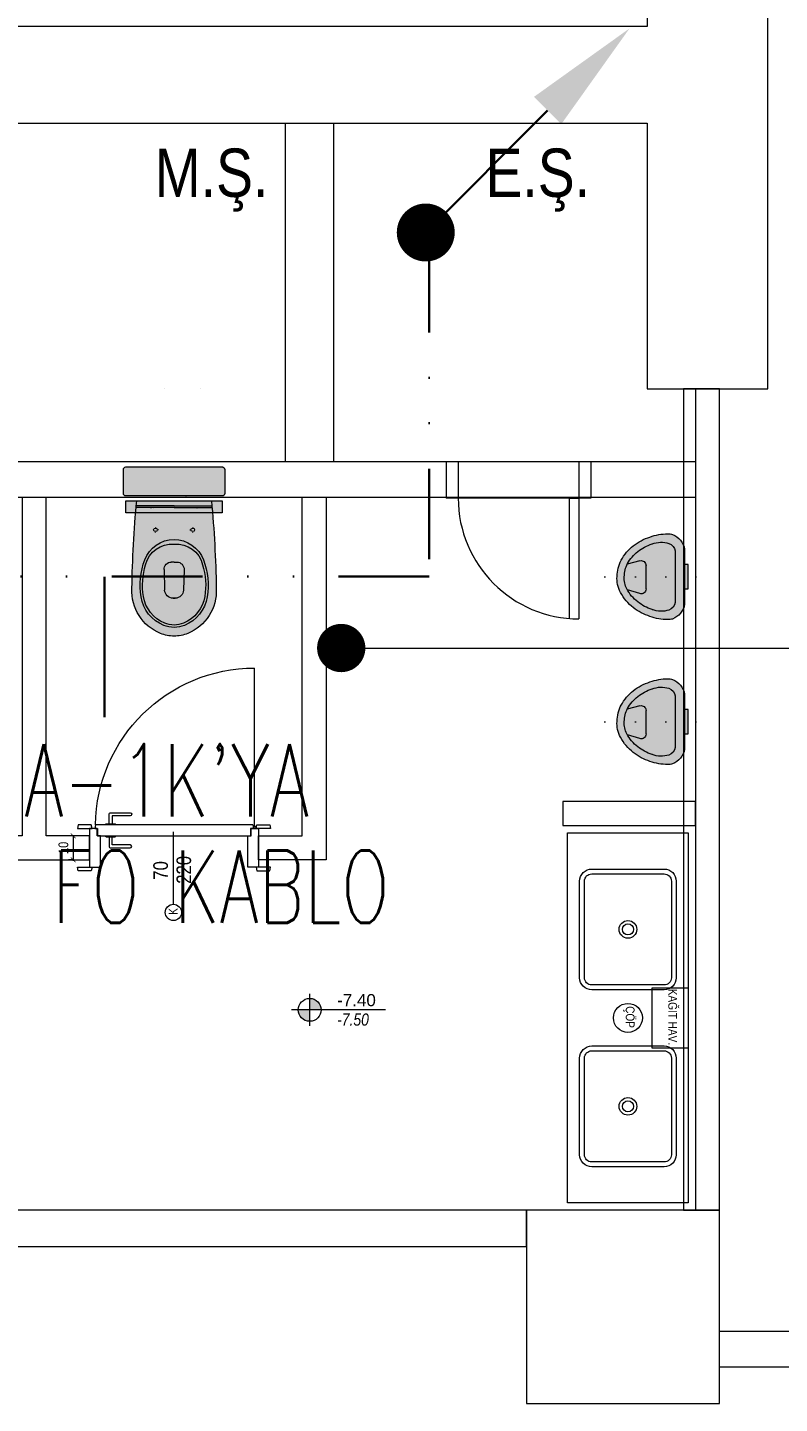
# Model space of a CAD drawing. Header units: metres. Extents: x -13621 to 152406, y -16073 to 22221.
# Drawn here: x 67733 to 68045, y 1600 to 2170 of the extents above; entities that cross this region are included whole.
import ezdxf
from ezdxf.enums import TextEntityAlignment as Align

# ---------------------------------------------------------------- set-up
doc = ezdxf.new("R2010")
doc.units = ezdxf.units.M
doc.header["$LTSCALE"] = 100
doc.header["$MEASUREMENT"] = 0
doc.linetypes.add('DIVIDE2', pattern=[0.625, 0.25, -0.125, 0, -0.125, 0, -0.125])
doc.linetypes.add('DOT2', pattern=[0.125, 0, -0.125])
doc.layers.get('0').update_dxf_attribs({"color": 9, "lineweight": 9})
for name, color, linetype, lineweight in [('00', 9, 'Continuous', 9), ('01', 9, 'Continuous', 9), ('05', 9, 'Continuous', 9), ('05S', 9, 'Continuous', 9), ('05V', 9, 'Continuous', 9), ('06D', 9, 'Continuous', 9), ('21', 9, 'Continuous', 9), ('21_mahal200', 9, 'Continuous', 9), ('E-KABLO', 7, 'Continuous', 30), ('E-OK', 3, 'Continuous', 30), ('E-YAZI', 7, 'Continuous', 30), ('Kapı', 9, 'Continuous', 9), ('KARA SIVA', 9, 'Continuous', 9), ('TEFRİŞ', 9, 'Continuous', 9), ('YAZI', 7, 'Continuous', 9)]:
    doc.layers.add(name, color=color, linetype=linetype, lineweight=lineweight)
doc.styles.add('Arial', font='arial.ttf', dxfattribs={"height": 2.5})
doc.styles.add('E-YAZI', font='txttw.shx')
doc.styles.add('MuuM_TEXT-ITALIC', font='ARIALNI.TTF')
doc.styles.add('MuuM_TEXT-STANDART', font='ARIALN.TTF')
doc.dimstyles.new('MuuM_DIM20', dxfattribs={"dimscale": 2, "dimtxt": 2, "dimasz": 1, "dimexe": 1, "dimexo": 1, "dimgap": 1, "dimtad": 1, "dimdec": 1, "dimrnd": 0.5, "dimdsep": 46, "dimtxsty": 'MuuM_TEXT-STANDART', "dimblk": 'ARCHTICK', "dimcen": 0, "dimdle": 0.15, "dimclrd": 256, "dimclre": 256, "dimclrt": 256, "dimadec": 0, "dimazin": 0, "dimtfac": 5, "dimtdec": 1, "dimtix": 1, "dimtmove": 2, "dimatfit": 3, "dimldrblk": 'DOT', "dimfxl": 3, "dimfxlon": 1, "dimtolj": 1, "dimlwd": -1, "dimlwe": -1, "dimarcsym": 0})
doc.dimstyles.new('MuuM_DIM200', dxfattribs={"dimscale": 20, "dimtxt": 2, "dimasz": 1, "dimexe": 1, "dimexo": 1, "dimgap": 1, "dimtad": 1, "dimdec": 1, "dimrnd": 0.5, "dimdsep": 46, "dimtxsty": 'MuuM_TEXT-STANDART', "dimblk": 'ARCHTICK', "dimcen": 0, "dimdle": 0.15, "dimclrd": 256, "dimclre": 256, "dimclrt": 256, "dimadec": 0, "dimazin": 0, "dimtfac": 5, "dimtdec": 1, "dimtix": 1, "dimtmove": 2, "dimatfit": 3, "dimldrblk": 'DOT', "dimfxl": 3, "dimfxlon": 1, "dimtolj": 1, "dimlwd": -1, "dimlwe": -1, "dimarcsym": 0})

# ---------------------------------------------------------------- blocks, each defined once
blk = doc.blocks.new('*U201')
at = {"layer": 'E-OK', "color": 3, "linetype": 'Continuous'}
blk.add_line((-126.3, -126.2), (0, 0), dxfattribs=at)
at = {"layer": 'E-OK', "color": 4, "linetype": 'Continuous', "const_width": 30}
blk.add_lwpolyline([(-15, 0, 1), (15, 0, 1)], format="xyb", close=True, dxfattribs=at)
at = {"layer": 'E-OK', "color": 3, "linetype": 'Continuous'}
blk.add_solid([(-112.2, -140.4), (-140.4, -112.1), (-211.2, -211)], dxfattribs=at)
blk = doc.blocks.new('p-kolon_80x80')
blk.add_lwpolyline([(-40, -40), (40, -40), (40, 40), (-40, 40)], close=True)
blk = doc.blocks.new('1.bod.mimari.elk')
at = {"layer": '01'}
blk.add_lwpolyline([(12040, -6150), (11560, -6150), (11560, -6190), (11990, -6190), (11990, -6460), (11560, -6460), (11560, -6500), (11600, -6500), (11600, -6500), (11990, -6500), (11990, -6610), (12040, -6610), (12040, -6150)], close=True, dxfattribs=at)
blk.add_blockref('p-kolon_80x80', (11980, -6990), dxfattribs=at)
blk = doc.blocks.new('_ArchTick')
at = {"color": 0, "linetype": 'ByBlock', "const_width": 0.15}
blk.add_lwpolyline([(-0.5, -0.5), (0.5, 0.5)], dxfattribs=at)
blk = doc.blocks.new('_Dot')
at = {"color": 0, "linetype": 'ByBlock', "lineweight": -2}
blk.add_line((-0.5, 0), (-1, 0), dxfattribs=at)
at = {"color": 0, "linetype": 'ByBlock', "const_width": 0.5}
blk.add_lwpolyline([(-0.25, 0, 1), (0.25, 0, 1)], format="xyb", close=True, dxfattribs=at)
blk = doc.blocks.new('0_roomno2')
blk.add_lwpolyline([(19.375, -10.5), (0, -10.5), (0, 0), (19.375, 0)], close=True)
for points in [[(0, -3), (19.375, -3)], [(8.125, -3), (8.125, -10.5)], [(11.875, -3), (11.875, -10.5)], [(15.625, -3), (15.625, -10.5)], [(0, -6.75), (8.125, -6.75)]]:
    blk.add_lwpolyline(points)
at = {"style": 'MuuM_TEXT-STANDART', "width": 0.6}
blk.add_text('H:', height=1.5, dxfattribs=at).set_placement((0.35, -8.608), align=Align.MIDDLE_LEFT)
at = {"style": 'Arial'}
blk.add_attdef('ODANO', (0, 1.17), '', height=2, dxfattribs=at)
blk.add_attdef('MEKANADI', text='', height=2, dxfattribs=at).set_placement((0.35, -3), align=Align.BOTTOM_LEFT)
at = {"style": 'MuuM_TEXT-STANDART', "width": 0.6}
for tag, p in [('YER01', (10, -4.5)), ('TAVAN01', (13.75, -4.5)), ('DUVAR01', (17.5, -4.5)), ('YER02', (10, -6.75)), ('TAVAN02', (13.75, -6.75)), ('DUVAR02', (17.5, -6.75)), ('YER03', (10, -9)), ('TAVAN03', (13.75, -9)), ('DUVAR03', (17.5, -9))]:
    blk.add_attdef(tag, text='', height=1.5, dxfattribs=at).set_placement(p, align=Align.MIDDLE_CENTER)
for tag, p in [('M2', (0.35, -4.875)), ('TEMIZTAVANYUKSEKLIGI', (1.8, -8.608))]:
    blk.add_attdef(tag, text='', height=1.5, dxfattribs=at).set_placement(p, align=Align.MIDDLE_LEFT)
blk = doc.blocks.new('ttttttttttttt')
for points in [[(3983.49, -30733.6), (3983.49, -30748.6)], [(3988.49, -30733.6), (3983.49, -30733.6)], [(3988.49, -30733.6), (3988.49, -30748.6)], [(4043.49, -30733.6), (4038.49, -30733.6)], [(4038.49, -30733.6), (4038.49, -30748.6)], [(4043.49, -30733.6), (4043.49, -30748.6)], [(3988.49, -30748.6), (3983.49, -30748.6)], [(4034.49, -30748.6), (3988.49, -30748.6)], [(4034.49, -30748.6), (4034.49, -30798.6)], [(4034.49, -30748.6), (4038.49, -30748.6)], [(4043.49, -30748.6), (4038.49, -30748.6)], [(4038.49, -30748.6), (4038.49, -30798.6)]]:
    blk.add_lwpolyline(points)
blk.add_arc((4038.49, -30748.6), 50, 180, 270)
blk = doc.blocks.new('v-k-pisuar01-p-s')
at = {"layer": '05S'}
h = blk.add_hatch(color=256, dxfattribs=at)
edge = h.paths.add_edge_path()
edge.add_line((11.42, 0), (-11.42, 0))
edge.add_arc((-9.83, -8.15), 8.3, 101.0522, 157.7111)
edge.add_arc((-8.7, -7), 9.04, 167.2054, 179.9866)
edge.add_arc((3.7, -6.99), 21.44, 180.0172, 200.1748)
edge.add_arc((4.93, -7.52), 22.43, 197.8257, 217.8228)
edge.add_arc((2.84, -9.15), 19.78, 217.8228, 241.9173)
edge.add_arc((-0.74, -15.85), 12.18, 241.9173, 274.1094)
edge.add_arc((0.01, -13.44), 14.56, 270.4775, 298.0827)
edge.add_arc((-1.9, -9.85), 18.62, 298.0827, 322.1772)
edge.add_arc((-4.91, -7.52), 22.43, 322.1772, 342.1743)
edge.add_arc((-3.68, -6.99), 21.44, 339.8252, 359.9828)
edge.add_arc((10.18, -6.92), 7.59, 359.4, 374.6648)
edge.add_arc((9.83, -8.15), 8.3, 22.2889, 78.9478)
at = {"linetype": 'DOT2'}
blk.add_line((0, -33), (0, 5), dxfattribs=at)
for p, q in [((-5.07, -16), (4.66, -16)), ((-6.98, -18.56), (-5.47, -23.73)), ((6.59, -18.52), (5.19, -23.78))]:
    blk.add_line(p, q)
for points in [[(11.42, 0), (-11.42, 0, 0.252384), (-17.51, -5, 0.055826), (-17.74, -7, 0.088182), (-16.42, -14.39, 0.087476), (-12.79, -21.28, 0.105521), (-6.48, -26.6, 0.141396), (0.13, -28, 0.121036), (6.87, -26.29, 0.105521), (12.81, -21.28, 0.087476), (16.45, -14.39, 0.088182), (17.76, -7, 0.066704), (17.51, -5, 0.252384), (11.42, 0)], [(13.57, -13.47, 0.172375), (13.81, -6.52, 0.252384), (10.66, -3.93), (-10.66, -3.93, 0.252384), (-13.81, -6.52, 0.172375), (-13.57, -13.47, 0.087476), (-10.42, -19.44, 0.105521), (-5.06, -23.95, 0.144004), (0.01, -25, 0.123151), (5.45, -23.64, 0.105521), (10.44, -19.44, 0.087476), (13.59, -13.47)]]:
    blk.add_lwpolyline(points, format="xyb")
blk.add_lwpolyline([(-5, -0.5), (-5, 1.5), (5, 1.5), (5, -0.5)], close=True)
for centre, radius, start, end in [((1.16, -7.48), 15.9, 200.6506, 202.1301), ((-5.07, -18), 2, 90, 196.3895), ((4.66, -18), 2, 345.0686, 90), ((-1.14, -7.48), 15.9, 337.8699, 339.3494)]:
    blk.add_arc(centre, radius, start, end)
at = {"layer": '05S'}
blk.add_solid([(-5, 1.5), (-5, -0.5), (5, 1.5), (5, -0.5)], dxfattribs=at)
blk = doc.blocks.new('p-klozet üstü kağıt dispenser')
blk.add_hatch(color=255).paths.add_polyline_path([(0, 5.56), (0, 45.41), (-5, 45.41), (-5, 5.56)])
blk.add_lwpolyline([(0, 5.56), (0, 45.41), (-5, 45.41), (-5, 5.56)], close=True)
blk = doc.blocks.new('san-klo-06-p')
at = {"layer": '05S'}
h = blk.add_hatch(color=256, dxfattribs=at)
edge = h.paths.add_edge_path()
edge.add_line((-20, 2.02), (20, 2.02))
edge.add_arc((20, 3.02), 1, 270, 360)
edge.add_line((21, 3.02), (21, 13.02))
edge.add_arc((20, 13.02), 1, 0, 90)
edge.add_line((20, 14.02), (-20, 14.02))
edge.add_arc((-20, 13.02), 1, 90, 180)
edge.add_line((-21, 13.02), (-21, 3.02))
edge.add_arc((-20, 3.02), 1, 180, 270)
h = blk.add_hatch(color=256, dxfattribs=at)
edge = h.paths.add_edge_path()
edge.add_arc((482.45, -45.26), 500, 174.806, 178.9682)
edge.add_arc((1.5, -37.29), 19, 176.8871, 247.9757)
edge.add_arc((0, -41), 15, 247.9757, 270)
edge.add_arc((0, -41), 15, 270, 292.0243)
edge.add_arc((-1.5, -37.29), 19, 292.0243, 363.1129)
edge.add_arc((-482.45, -45.26), 500, 1.0318, 5.194)
edge.add_line((15.5, 0), (-15.5, 0))
for p, q in [((0, -2), (-15.5, -2)), ((0, -2.8), (-15.5, -2.8)), ((0, -2), (15.5, -2)), ((0, -2.8), (15.5, -2.8)), ((-4.16, -28.43), (-3.91, -36.92)), ((0, -25.35), (-1.16, -25.35)), ((0, -25.35), (1.16, -25.35)), ((4.16, -28.43), (3.91, -36.92)), ((0, -40.31), (-0.41, -40.31)), ((-0.41, -40.31), (0, -40.31)), ((0.41, -40.31), (0, -40.31)), ((0, -40.31), (0.41, -40.31))]:
    blk.add_line(p, q)
at = {"linetype": 'DOT2'}
for p, q in [((-7.75, -10.91), (-7.75, -12)), ((7.75, -10.91), (7.75, -12)), ((-6.49, -12), (-8.95, -12)), ((-7.75, -13.09), (-7.75, -12)), ((6.49, -12), (8.95, -12)), ((7.75, -13.09), (7.75, -12))]:
    blk.add_line(p, q, dxfattribs=at)
for points in [[(-20, 2.02), (20, 2.02, 0.414214), (21, 3.02), (21, 13.02, 0.414214), (20, 14.02), (-20, 14.02, 0.414214), (-21, 13.02), (-21, 3.02, 0.414214)], [(-15.5, 0, 0.018163), (-17.47, -36.26, 0.320529), (-5.63, -54.91, 0.096396), (0, -56, 0.096396), (5.62, -54.91, 0.320529), (17.47, -36.26, 0.018163), (15.5, 0)]]:
    blk.add_lwpolyline(points, format="xyb", close=True)
for points in [[(-9.5, 2.02), (-9.5, -2.98), (-8.5, -2.98), (-8.5, 2.02)], [(8.5, 2.02), (8.5, -2.98), (9.5, -2.98), (9.5, 2.02)]]:
    blk.add_lwpolyline(points, dxfattribs=at)
blk.add_lwpolyline([(-5, 0), (-5, 2), (5, 2), (5, 0)], close=True, dxfattribs=at)
for centre, radius, start, end in [((-7.75, -12), 0.75, 0, 180), ((7.75, -12), 0.75, 0, 180), ((0, -29), 13, 90, 159.4201), ((-7.75, -12), 0.75, 180, 0), ((0, -29), 13, 20.5799, 90), ((7.75, -12), 0.75, 180, 0), ((-1.09, -28.95), 11, 84.3176, 166.8067), ((1.09, -28.95), 11, 13.1933, 95.6824), ((15.92, -34.98), 30, 159.4201, 189.1281), ((15.92, -34.98), 29, 162.8727, 189.1281), ((-1.16, -28.35), 3, 90, 181.707), ((1.16, -28.35), 3, 358.293, 90), ((-15.92, -34.98), 29, 350.8719, 17.1273), ((-15.92, -34.98), 30, 350.8719, 20.5799), ((1.5, -37.29), 15.4, 189.1281, 247.9757), ((1.5, -37.29), 14.4, 189.1281, 247.9757), ((-0.41, -36.81), 3.5, 181.707, 270), ((0.41, -36.81), 3.5, 270, 358.293), ((-1.5, -37.29), 14.4, 292.0243, 350.8719), ((-1.5, -37.29), 15.4, 292.0243, 350.8719), ((0, -41), 10.4, 247.9757, 270), ((0, -41), 10.4, 270, 292.0243), ((0, -41), 11.4, 247.9757, 270), ((0, -41), 11.4, 270, 292.0243)]:
    blk.add_arc(centre, radius, start, end)
at = {"layer": '05', "rotation": 270}
blk.add_blockref('p-klozet üstü kağıt dispenser', (-25.41, -5.01), dxfattribs=at)
blk = doc.blocks.new('dsfsdfsdfsdfsdfsdf')
at = {"layer": 'Kapı'}
for p, q in [((23771.45, -2062.35), (23755.45, -2062.35)), ((23771.45, -2065.62, 0.66), (23768.45, -2065.62, 0.66)), ((23768.45, -2129.02, 0.66), (23768.45, -2066.82, 0.66)), ((23772.95, -2064.72, 0.66), (23771.45, -2064.42, 0.66)), ((23771.45, -2064.42, 0.66), (23771.45, -2065.62, 0.66)), ((23771.95, -2064.01, 0.66), (23837.87, -2064.01, 0.66)), ((23772.95, -2064.72, 0.66), (23772.95, -2129.92, 0.66)), ((23771.45, -2129.02, 0.66), (23768.45, -2129.02, 0.66)), ((23771.45, -2130.22, 0.66), (23771.45, -2129.02, 0.66)), ((23772.95, -2129.92, 0.66), (23771.45, -2130.22, 0.66)), ((23771.45, -2132.35), (23755.45, -2132.35))]:
    blk.add_line(p, q, dxfattribs=at)
at = {"layer": 'Kapı', "elevation": 0.66}
for points in [[(23753.95, -2057.62), (23755.45, -2057.32), (23755.45, -2063.32), (23753.95, -2063.02), (23753.95, -2057.62)], [(23772.95, -2057.62), (23771.45, -2057.32), (23771.45, -2063.32), (23772.95, -2063.02), (23772.95, -2057.62)], [(23753.95, -2137.02), (23755.45, -2137.32), (23755.45, -2131.32), (23753.95, -2131.62), (23753.95, -2137.02)], [(23772.95, -2137.02), (23771.45, -2137.32), (23771.45, -2131.32), (23772.95, -2131.62), (23772.95, -2137.02)]]:
    blk.add_lwpolyline(points, dxfattribs=at)
for points in [[(23771.45, -2062.32), (23755.45, -2062.32), (23755.45, -2066.82), (23768.45, -2066.82), (23768.45, -2065.42), (23771.45, -2065.42)], [(23771.45, -2132.32), (23755.45, -2132.32), (23755.45, -2127.82), (23768.45, -2127.82), (23768.45, -2129.22), (23771.45, -2129.22)]]:
    blk.add_lwpolyline(points, close=True, dxfattribs=at)
for points in [[(23767.95, -2124.22), (23764.05, -2124.22, -0.414214), (23763.45, -2123.62), (23763.45, -2115.47, -1), (23764.65, -2115.47), (23764.65, -2122.77, 0.414214), (23764.9, -2123.02), (23767.95, -2123.02)], [(23773.45, -2124.22), (23777.35, -2124.22, 0.414214), (23777.95, -2123.62), (23777.95, -2115.47, 1), (23776.75, -2115.47), (23776.75, -2122.77, -0.414214), (23776.5, -2123.02), (23773.45, -2123.02)], [(23768.45, -2121.62), (23768.2, -2121.62, 0.414214), (23767.95, -2121.87), (23767.95, -2125.37, 0.414214), (23768.2, -2125.62), (23768.45, -2125.62)], [(23772.95, -2125.62), (23773.2, -2125.62, 0.414214), (23773.45, -2125.37), (23773.45, -2121.87, 0.414214), (23773.2, -2121.62), (23772.95, -2121.62)]]:
    blk.add_lwpolyline(points, format="xyb", dxfattribs=at)
at = {"layer": 'Kapı'}
blk.add_circle((23771.95, -2064.01, 0.66), 0.5, dxfattribs=at)
blk.add_arc((23771.95, -2064.01, 0.66), 65.92, 270.8676, 0, dxfattribs=at)
blk = doc.blocks.new('fgvdfgdffffffffffffffffffffffffffffffff')
at = {"layer": 'Kapı'}
blk.add_lwpolyline([(23435.64, -2228), (23465.62, -2228)], dxfattribs=at)
blk.add_circle((23432.28, -2228), 3.36, dxfattribs=at)
at = {"layer": 'Kapı', "attachment_point": 1, "style": 'MuuM_TEXT-STANDART'}
for s, insert, char_height, width in [('70', (23445.81, -2219.68), 6.048, 88.7957), ('K', (23431.25, -2226.1), 3.63, 53.2774), ('220', (23444.12, -2229.28), 6.048, 88.7957)]:
    blk.add_mtext(s, dxfattribs=dict(at, insert=insert, char_height=char_height, width=width))
blk = doc.blocks.new('*D468')
at = {"transparency": 16777216}
for p, q in [((101651.29, -33), (101649.29, -33)), ((101651.29, -32.7), (101651.29, -43.3)), ((101651.29, -43), (101649.29, -43))]:
    blk.add_line(p, q, dxfattribs=at)
at = {"transparency": 16777216, "xscale": 2, "yscale": 2, "zscale": 2}
for p, rotation in [((101651.29, -33), 90), ((101651.29, -43), 270)]:
    blk.add_blockref('_ArchTick', p, dxfattribs=dict(at, rotation=rotation))
at = {"transparency": 16777216, "insert": (101647.25, -38), "char_height": 4, "attachment_point": 5, "rotation": 90, "style": 'MuuM_TEXT-STANDART'}
blk.add_mtext('\\A1;10', dxfattribs=at)
blk = doc.blocks.new('zzzzzzzzzzzzzzzzzzzzzzzzzzzz')
at = {"layer": 'TEFRİŞ'}
for points in [[(38146.61, -1562.22), (38146.61, -1532.22, -0.414214), (38151.61, -1527.22), (38191.61, -1527.22, -0.414214), (38196.61, -1532.22), (38196.61, -1562.22, -0.414214), (38191.61, -1567.22), (38151.61, -1567.22, -0.414214)], [(38148.61, -1562.22), (38148.61, -1532.22, -0.414214), (38151.61, -1529.22), (38191.61, -1529.22, -0.414214), (38194.61, -1532.22), (38194.61, -1562.22, -0.414214), (38191.61, -1565.22), (38151.61, -1565.22, -0.414214)]]:
    blk.add_lwpolyline(points, format="xyb", close=True, dxfattribs=at)
for radius in [3.65, 2.3]:
    blk.add_circle((38171.61, -1547.22), radius, dxfattribs=at)
blk = doc.blocks.new('0_elevationtarget-p-bk')
h = blk.add_hatch(color=250)
h.paths.add_polyline_path([(1.88, 0, 0.414214), (0, 1.88), (0, 0)])
h.paths.add_polyline_path([(0, 0), (-1.88, 0, 0.414214), (0, -1.88)])
blk.add_line((0, -2.62), (0, 2.62))
blk.add_lwpolyline([(12.45, 0), (-3, 0)])
blk.add_circle((0, 0), 1.88)
at = {"style": 'Arial'}
blk.add_attdef('BITMISKOT', text='', height=2, dxfattribs=at).set_placement((4.5, 0), align=Align.BOTTOM_LEFT)
at = {"style": 'MuuM_TEXT-ITALIC'}
blk.add_attdef('FINISHINGFLOORLEVEL', text='', height=2, dxfattribs=at).set_placement((4.5, -0.59), align=Align.TOP_LEFT)
blk = doc.blocks.new('1.bod.mimari1.elk')
at = {"layer": '00'}
for p, q in [((11840, -6500), (11840, -6640)), ((11860, -6500), (11860, -6640)), ((11990, -6595), (11990, -6610)), ((11790, -6610), (11790, -6610)), ((11805, -6610), (11805, -6610))]:
    blk.add_line(p, q, dxfattribs=at)
for points in [[(12005, -6610), (12005, -6950), (12020, -6950), (12020, -6610)], [(12010, -6610), (12010, -6950), (12020, -6950), (12020, -6610)], [(12345, -7015), (12020, -7015), (12020, -7000), (12345, -7000)]]:
    blk.add_lwpolyline(points, close=True, dxfattribs=at)
for points in [[(11615, -6640), (12010, -6640), (12010, -6655), (11615, -6655), (11615, -6640)], [(11731, -6655), (11731, -6795), (11722, -6795), (11722, -6805), (11759, -6805), (11759, -6795), (11741, -6795), (11741, -6655)], [(11857, -6655), (11857, -6805), (11829, -6805), (11829, -6795), (11847, -6795), (11847, -6655)], [(12010, -6780.75), (11955, -6780.75), (11955, -6790.75), (12010, -6790.75), (12010, -6780.75)], [(11600, -6950), (11420, -6950), (11420, -6965), (11940, -6965), (11940, -6950), (11940, -6950), (11940, -6950), (11940, -6950), (11940, -6950), (11940, -6950), (11940, -6950), (11940, -6950), (11940, -6950), (11940, -6950), (11940, -6950), (11940, -6950), (11940, -6950), (11940, -6950), (11940, -6950), (11615, -6950), (11615, -6935), (11600, -6935), (11600, -6950)]]:
    blk.add_lwpolyline(points, dxfattribs=at)
at = {"layer": 'TEFRİŞ'}
blk.add_lwpolyline([(12007, -6793.75), (12007, -6947), (11957, -6947), (11957, -6793.75), (12007, -6793.75)], dxfattribs=at)
blk.add_lwpolyline([(12007, -6857.88), (12007, -6882.88), (11992, -6882.88), (11992, -6857.88)], close=True, dxfattribs=at)
blk.add_circle((11982, -6870.38), 6, dxfattribs=at)
blk.add_blockref('ttttttttttttt', (7923.2, 24093.42))
at = {"rotation": 270}
for p in [(13529.22, 31337.86), (13529.22, 31264.61)]:
    blk.add_blockref('zzzzzzzzzzzzzzzzzzzzzzzzzzzz', p, dxfattribs=at)
at = {"layer": '05V', "extrusion": (0, 0, -1), "zscale": -1}
blk.add_blockref('san-klo-06-p', (-11794, -6656.33), dxfattribs=at)
at = {"layer": '21', "xscale": 2.52, "yscale": 2.52, "zscale": 2.52}
blk.add_blockref('0_elevationtarget-p-bk', (11850.19, -6867.05), dxfattribs=at).add_auto_attribs({'BITMISKOT': '-7.40', 'FINISHINGFLOORLEVEL': '-7.50'})
at = {"layer": '21_mahal200'}
ref = blk.add_blockref('0_roomno2', (11436.24, -7037.69), dxfattribs=dict(at, xscale=20, yscale=20, zscale=20))
ref.add_attrib('ODANO', 'B1-19', (11436.24, -7029.04), dxfattribs={"layer": '0', "height": 40, "style": 'Arial'})
ref.add_attrib('MEKANADI', 'ÖN DÜZEN', dxfattribs={"layer": '0', "height": 40, "style": 'Arial'}).set_placement((11443.24, -7097.69), align=Align.BOTTOM_LEFT)
ref.add_attrib('M2', '##### m2', dxfattribs={"layer": '0', "height": 30, "style": 'MuuM_TEXT-STANDART', "width": 0.6}).set_placement((11443.24, -7135.19), align=Align.MIDDLE_LEFT)
ref.add_attrib('TEMIZTAVANYUKSEKLIGI', '6.55 M', dxfattribs={"layer": '0', "height": 30, "style": 'MuuM_TEXT-STANDART', "width": 0.6}).set_placement((11472.24, -7209.85), align=Align.MIDDLE_LEFT)
ref.add_attrib('YER01', 'Y01', dxfattribs={"layer": '0', "height": 30, "style": 'MuuM_TEXT-STANDART', "width": 0.6}).set_placement((11636.24, -7127.69), align=Align.MIDDLE_CENTER)
ref.add_attrib('TAVAN01', 'T09', dxfattribs={"layer": '0', "height": 30, "style": 'MuuM_TEXT-STANDART', "width": 0.6}).set_placement((11711.24, -7127.69), align=Align.MIDDLE_CENTER)
ref.add_attrib('DUVAR01', 'D01', dxfattribs={"layer": '0', "height": 30, "style": 'MuuM_TEXT-STANDART', "width": 0.6}).set_placement((11786.24, -7127.69), align=Align.MIDDLE_CENTER)
ref.add_attrib('YER02', 'Y16', dxfattribs={"layer": '0', "height": 30, "style": 'MuuM_TEXT-STANDART', "width": 0.6}).set_placement((11636.24, -7172.69), align=Align.MIDDLE_CENTER)
ref.add_attrib('DUVAR02', 'D07', dxfattribs={"layer": '0', "height": 30, "style": 'MuuM_TEXT-STANDART', "width": 0.6}).set_placement((11786.24, -7172.69), align=Align.MIDDLE_CENTER)
at = {"layer": 'KARA SIVA', "xscale": -1, "rotation": 270}
blk.add_blockref('dsfsdfsdfsdfsdfsdf', (13891.32, -30563.45, -0.66), dxfattribs=at)
at = {"layer": 'KARA SIVA', "rotation": 90}
blk.add_blockref('fgvdfgdffffffffffffffffffffffffffffffff', (9565.71, -30258.99), dxfattribs=at)
at = {"layer": 'TEFRİŞ', "xscale": -1, "rotation": 270}
for p in [(12005.5, -6687.75), (12005.5, -6747.75)]:
    blk.add_blockref('v-k-pisuar01-p-s', p, dxfattribs=at)
at = {"layer": '21', "style": 'MuuM_TEXT-STANDART'}
for s, p in [('M.Ş.', (11785.94, -6530.49)), ('E.Ş.', (11923, -6530.49))]:
    blk.add_text(s, height=20, dxfattribs=at).set_placement(p)
at = {"layer": 'YAZI', "char_height": 3.629, "width": 53.2774, "attachment_point": 3, "rotation": 270, "style": 'MuuM_TEXT-STANDART'}
for s, insert in [('KAĞIT HAV.', (12002.35, -6881.64)), ('ÇÖP', (11984.74, -6874.54))]:
    blk.add_mtext(s, dxfattribs=dict(at, insert=insert))
dim = blk.add_linear_dim(base=(11752.2, -6805), p1=(11752.2, -6795), p2=(11752.2, -6805), angle=90, dimstyle='MuuM_DIM20')
dim.commit()
dim.dimension.update_dxf_attribs({"geometry": '*D468', "text_midpoint": (11748.16, -6800), "insert": (-89899.09, -6762)})
at = {"layer": '21_mahal200'}
blk.add_leader([(11863.23, -6717.26), (12567.67, -6717.26)], dimstyle='MuuM_DIM200', override={"dimasz": 1, "dimfxl": 10}, dxfattribs=at)

msp = doc.modelspace()

# ---------------------------------------------------------------- linework, layer by layer
at = {"layer": 'E-KABLO', "color": 6, "linetype": 'DIVIDE2', "ltscale": 1.5}
for p, q in [((67899.65, 2080.91), (67899.65, 1942.34)), ((67899.65, 1942.34), (66481.12, 1942.34))]:
    msp.add_line(p, q, dxfattribs=at)
at = {"layer": 'E-YAZI', "color": 3}
msp.add_line((67765.13, 1884.08), (67765.13, 1942.28), dxfattribs=at)

# ---------------------------------------------------------------- block references
at = {"layer": '06D'}
for name in ['1.bod.mimari.elk', '1.bod.mimari1.elk']:
    msp.add_blockref(name, (56000, 8630), dxfattribs=at)
at = {"layer": 'E-OK', "xscale": -0.4, "yscale": 0.4, "zscale": 0.4, "rotation": 90}
msp.add_blockref('*U201', (67898.25, 2084.76), dxfattribs=at)

# ---------------------------------------------------------------- texts
at = {"layer": 'E-YAZI', "color": 3, "style": 'E-YAZI', "width": 0.7}
for s, p in [("MRC'DEN RC-A-1K'YA", (67532.2, 1842.95)), ('FO KABLO', (67743.6, 1798.93))]:
    msp.add_text(s, height=30, dxfattribs=at).set_placement(p)

doc.saveas('drawing.dxf')
